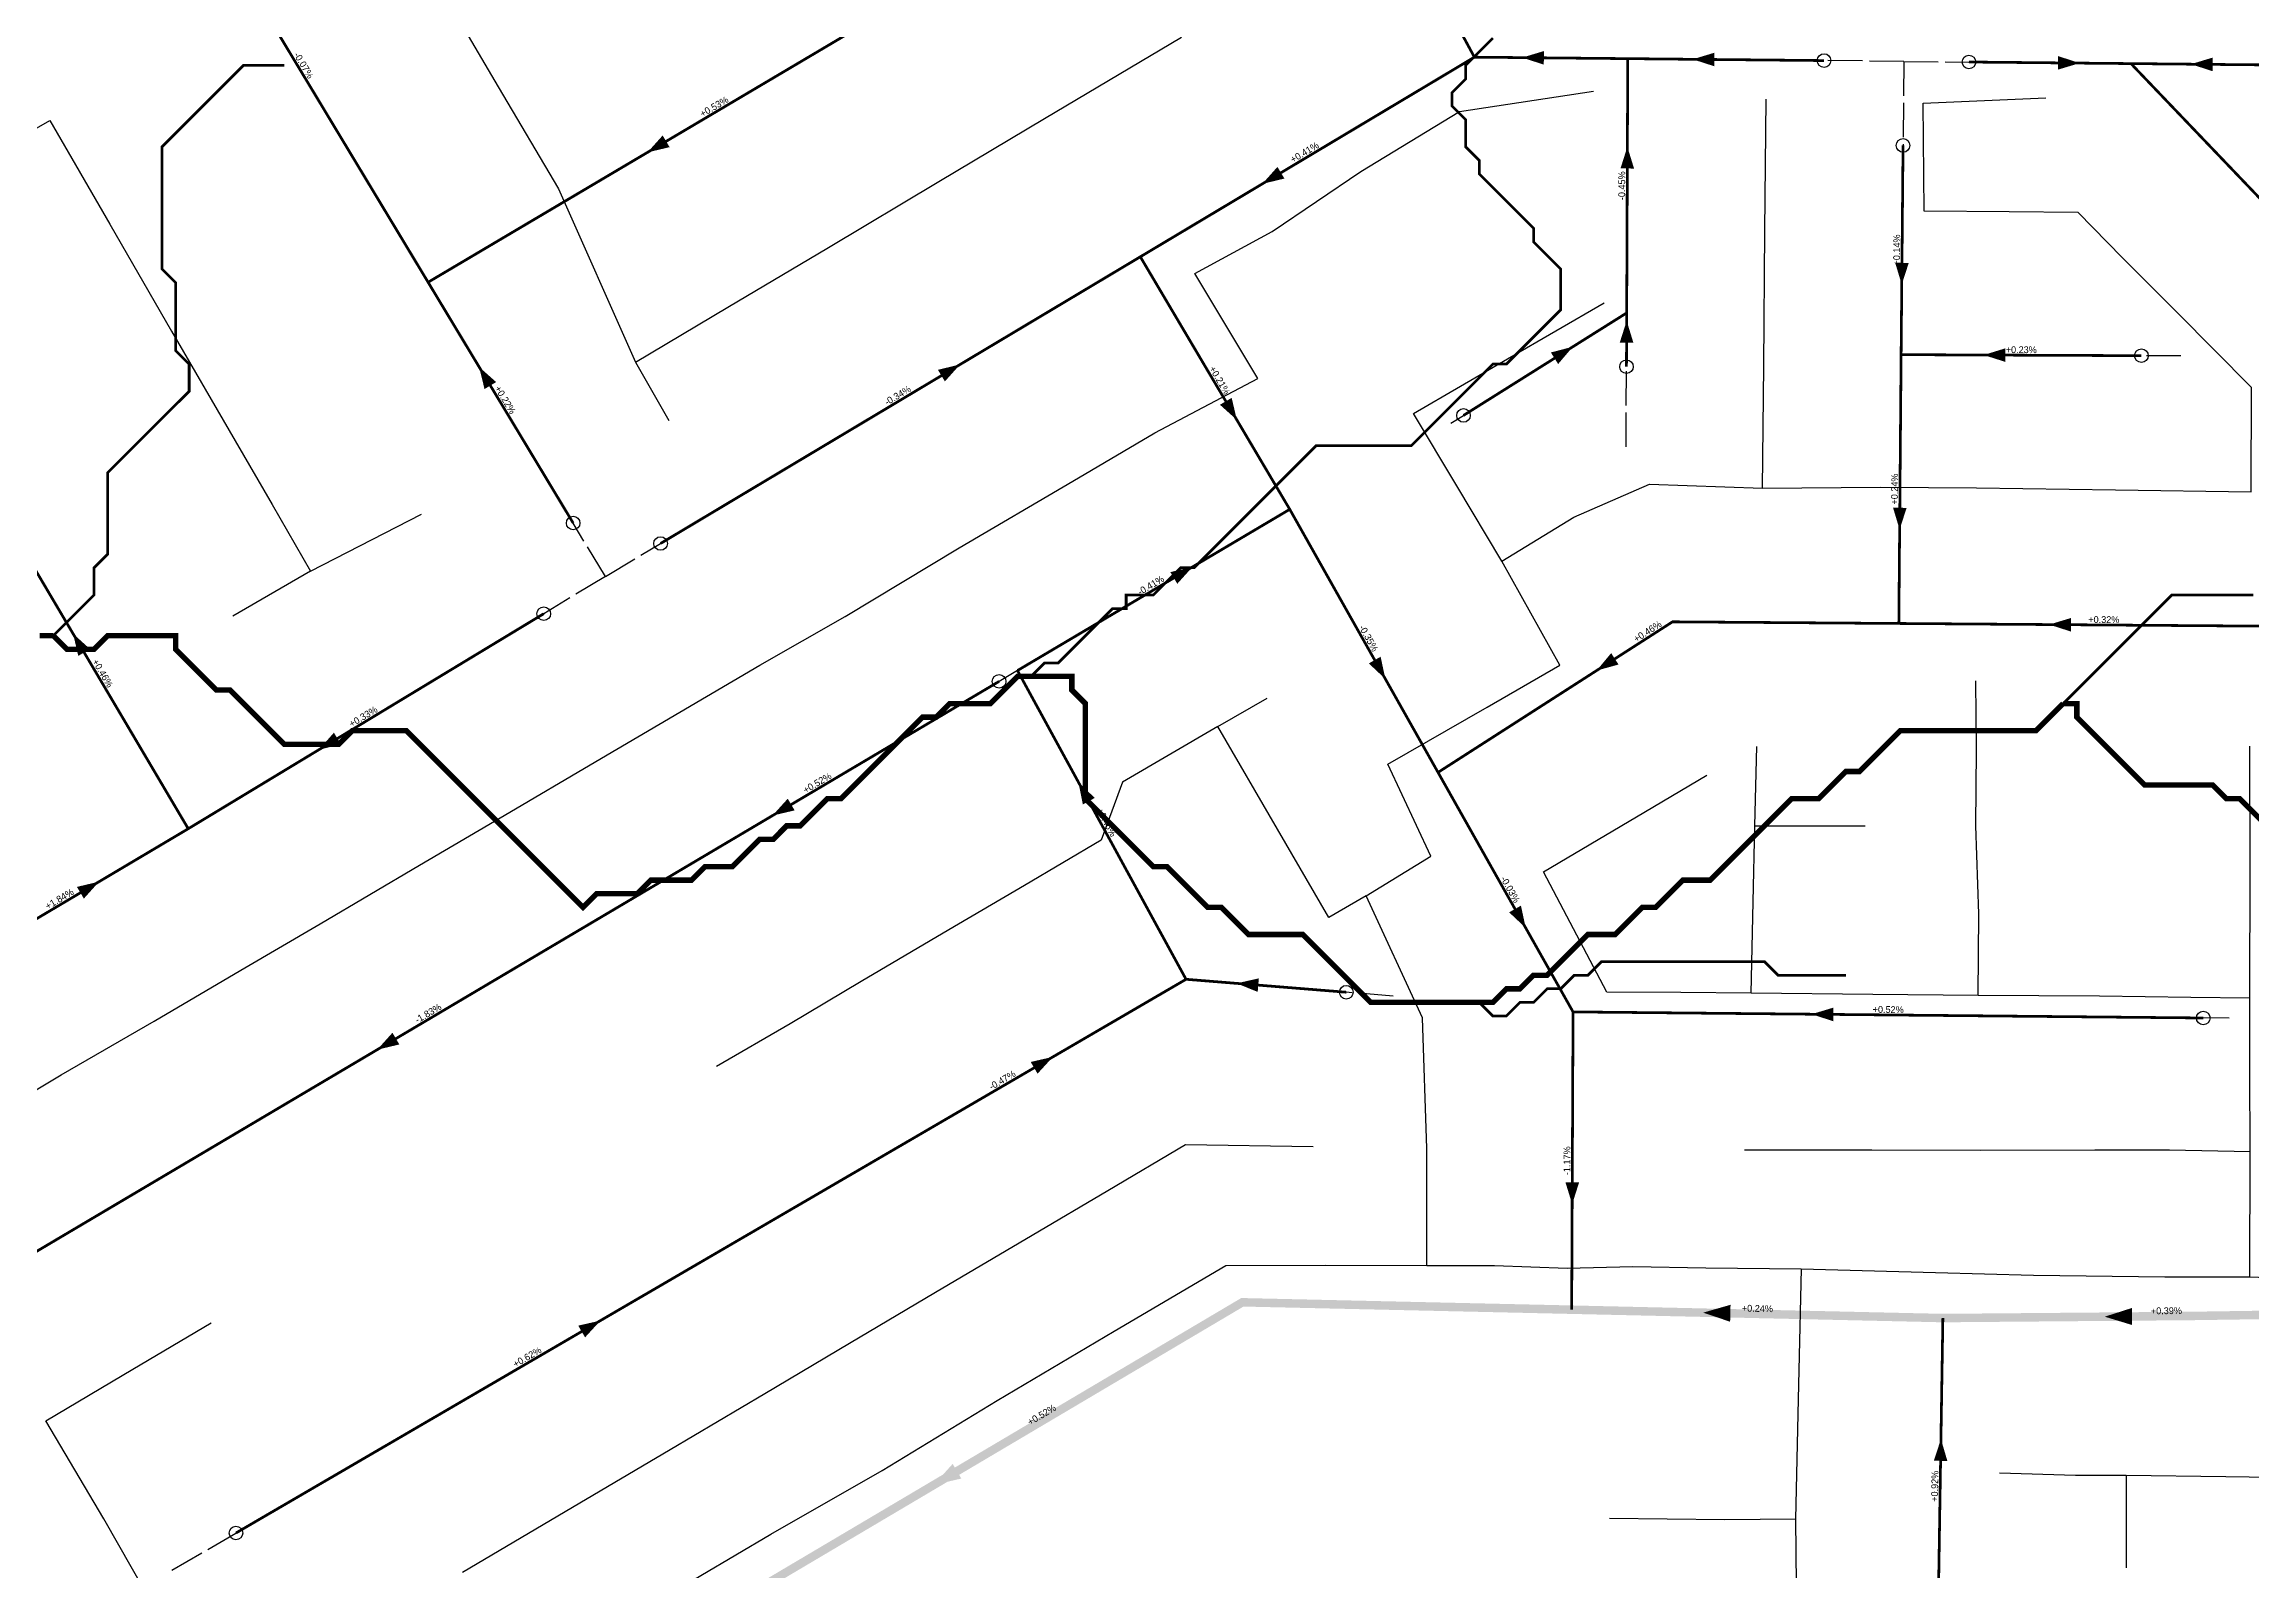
# Model space of a CAD drawing. Header units: metres. Extents: x 442821 to 452274, y 2561971 to 2571293.
# Drawn here: x 446233 to 446883, y 2566701 to 2567151 of the extents above; entities that cross this region are included whole.
import ezdxf
from ezdxf.enums import TextEntityAlignment as Align

# ---------------------------------------------------------------- set-up
doc = ezdxf.new("R2010")
doc.units = ezdxf.units.M
doc.header["$LTSCALE"] = 8
doc.linetypes.add('DASHDOT', pattern=[3.556, 2.54, -0.508, 0, -0.508])
doc.linetypes.add('DASHED', pattern=[1.524, 1.27, -0.254])
for name, color, linetype in [('A_ARROWS', 7, 'Continuous'), ('A_BUILT_2006', 252, 'Continuous'), ('A_GRADIENT', 8, 'Continuous'), ('A_HEAD_GAP', 8, 'Continuous'), ('A_HEADS', 8, 'Continuous'), ('A_STREAMS', 5, 'Continuous')]:
    doc.layers.add(name, color=color, linetype=linetype)

msp = doc.modelspace()

# ---------------------------------------------------------------- linework, layer by layer
at = {"layer": 'A_ARROWS', "color": 2}
for points in [[(446668.06, 2567146.64), (446674.48, 2567148.58), (446674.44, 2567144.58)], [(446718.3, 2567146.15), (446724.71, 2567148.09), (446724.68, 2567144.09)], [(446832.32, 2567145.03), (446825.9, 2567143.1), (446825.94, 2567147.09)], [(446865.06, 2567144.71), (446871.48, 2567146.65), (446871.44, 2567142.65)], [(446410.38, 2567118.72), (446414.87, 2567123.7), (446416.91, 2567120.26)], [(446591.51, 2567109.44), (446595.97, 2567114.44), (446598.03, 2567111.01)], [(446699.06, 2567120.37), (446701.03, 2567113.97), (446697.03, 2567113.98)], [(446779.89, 2567079.78), (446777.95, 2567086.2), (446781.95, 2567086.16)], [(446698.85, 2567069.09), (446700.82, 2567062.68), (446696.82, 2567062.69)], [(446360.8, 2567055.5), (446365.82, 2567051.05), (446362.39, 2567048.99)], [(446502.48, 2567056.23), (446498.01, 2567051.23), (446495.96, 2567054.66)], [(446683.02, 2567061.47), (446678.66, 2567056.37), (446676.53, 2567059.76)], [(446804.02, 2567059.02), (446810.42, 2567060.99), (446810.41, 2567056.99)], [(446584.02, 2567039.87), (446579.04, 2567044.36), (446582.49, 2567046.4)], [(446779.26, 2567007.6), (446777.32, 2567014.02), (446781.32, 2567013.98)], [(446570.96, 2566996.59), (446566.47, 2566991.61), (446564.43, 2566995.05)], [(446823.33, 2566979.59), (446829.75, 2566981.54), (446829.72, 2566977.54)], [(446241.19, 2566976.89), (446246.16, 2566972.4), (446242.72, 2566970.36)], [(446689.99, 2566966.04), (446694.29, 2566971.18), (446696.45, 2566967.82)], [(446627.77, 2566963.56), (446622.89, 2566968.15), (446626.37, 2566970.12)], [(446313.58, 2566942.71), (446318.02, 2566947.74), (446320.09, 2566944.32)], [(446537.34, 2566933.17), (446542.16, 2566928.51), (446538.65, 2566926.6)], [(446447.22, 2566923.31), (446451.71, 2566928.29), (446453.75, 2566924.85)], [(446248.85, 2566903.85), (446244.36, 2566898.86), (446242.32, 2566902.3)], [(446669.11, 2566890.21), (446664.23, 2566894.81), (446667.71, 2566896.77)], [(446583.94, 2566873.88), (446590.49, 2566875.36), (446590.16, 2566871.37)], [(446753.32, 2566864.79), (446759.74, 2566866.73), (446759.7, 2566862.73)], [(446330.77, 2566854.33), (446335.26, 2566859.32), (446337.3, 2566855.88)], [(446529.83, 2566852.22), (446525.31, 2566847.27), (446523.3, 2566850.72)], [(446682.8, 2566808.82), (446680.83, 2566815.23), (446684.83, 2566815.22)], [(446721.39, 2566776.86), (446729.45, 2566779.17), (446729.33, 2566774.18)], [(446839.69, 2566775.67), (446847.67, 2566778.23), (446847.71, 2566773.23)], [(446396.54, 2566774.52), (446392.01, 2566769.57), (446390, 2566773.03)], [(446791.43, 2566739.59), (446793.33, 2566733.16), (446789.33, 2566733.23)], [(446494.68, 2566726.06), (446500.29, 2566732.29), (446502.84, 2566727.99)]]:
    msp.add_solid(points, dxfattribs=at)
at = {"layer": 'A_BUILT_2006', "color": 252}
for points in [[(446350.7, 2567164.88), (446366.38, 2567138.05)], [(446549.32, 2567141.73), (446567.68, 2567152.66)], [(446527.39, 2567128.67), (446549.32, 2567141.73)], [(446366.38, 2567138.05), (446384.22, 2567107.97)], [(446649.64, 2567130.74), (446689.1, 2567136.73)], [(446739.58, 2567095.64), (446739.94, 2567134.36)], [(446786.19, 2567133.2), (446822.37, 2567134.84)], [(446205.56, 2567111.59), (446234.38, 2567128.09)], [(446234.38, 2567128.09), (446252.05, 2567097.53)], [(446496.23, 2567110.12), (446527.39, 2567128.67)], [(446620.54, 2567113.05), (446649.64, 2567130.74)], [(446786.47, 2567101.36), (446786.19, 2567133.2)], [(446384.22, 2567107.97), (446406.84, 2567056.89)], [(446463.7, 2567090.74), (446496.23, 2567110.12)], [(446594.45, 2567095.41), (446620.54, 2567113.05)], [(446811.53, 2567101.17), (446786.47, 2567101.36)], [(446831.83, 2567101.01), (446811.53, 2567101.17)], [(446844.84, 2567087.77), (446831.83, 2567101.01)], [(446252.05, 2567097.53), (446270.14, 2567066.07)], [(446571.64, 2567083.01), (446594.45, 2567095.41)], [(446739.29, 2567055.69), (446739.58, 2567095.64)], [(446434.06, 2567073.1), (446463.7, 2567090.74)], [(446590.2, 2567052.06), (446571.64, 2567083.01)], [(446861.07, 2567071.51), (446844.84, 2567087.77)], [(446406.84, 2567056.89), (446434.06, 2567073.1)], [(446663.73, 2567057.87), (446692.19, 2567074.43)], [(446882.94, 2567049.45), (446861.07, 2567071.51)], [(446270.14, 2567066.07), (446288.96, 2567033.71)], [(446406.84, 2567056.89), (446416.73, 2567039.76)], [(446636.03, 2567041.76), (446663.73, 2567057.87)], [(446738.89, 2567019.8), (446739.29, 2567055.69)], [(446559.83, 2567036.05), (446590.2, 2567052.06)], [(446882.83, 2567018.66), (446882.94, 2567049.45)], [(446535.67, 2567021.84), (446559.83, 2567036.05)], [(446648.78, 2567020.45), (446636.03, 2567041.76)], [(446288.96, 2567033.71), (446299.8, 2567014.97)], [(446502.26, 2567002.19), (446535.67, 2567021.84)], [(446662.09, 2566998.23), (446648.78, 2567020.45)], [(446683.3, 2567011.27), (446705.53, 2567020.99)], [(446705.53, 2567020.99), (446738.89, 2567019.8)], [(446738.89, 2567019.8), (446773.6, 2567020.1)], [(446773.6, 2567020.1), (446801.9, 2567019.92)], [(446801.9, 2567019.92), (446842.86, 2567019.29)], [(446842.86, 2567019.29), (446882.83, 2567018.66)], [(446299.8, 2567014.97), (446311.15, 2566995.35)], [(446311.15, 2566995.35), (446343.79, 2567012.15)], [(446662.09, 2566998.23), (446683.3, 2567011.27)], [(446468.67, 2566982), (446502.26, 2567002.19)], [(446679.19, 2566967.67), (446662.09, 2566998.23)], [(446311.15, 2566995.35), (446288.28, 2566982.07)], [(446443.54, 2566967.66), (446468.67, 2566982)], [(446419.94, 2566953.79), (446443.54, 2566967.66)], [(446657.73, 2566955.27), (446679.19, 2566967.67)], [(446578.45, 2566949.52), (446592.91, 2566957.95)], [(446801.93, 2566942.58), (446801.74, 2566963)], [(446395.22, 2566939.25), (446419.94, 2566953.79)], [(446628.51, 2566938.49), (446657.73, 2566955.27)], [(446578.45, 2566949.52), (446550.34, 2566933.13)], [(446596.01, 2566919.28), (446578.45, 2566949.52)], [(446368.14, 2566923.33), (446395.22, 2566939.25)], [(446641.16, 2566911.4), (446628.51, 2566938.49)], [(446736.64, 2566920.33), (446737.21, 2566943.71)], [(446801.69, 2566920.33), (446801.93, 2566942.58)], [(446882.5, 2566908.16), (446882.47, 2566943.72)], [(446550.34, 2566933.13), (446544.07, 2566916.05)], [(446701.74, 2566922.99), (446722.51, 2566935.2)], [(446343.19, 2566908.66), (446368.14, 2566923.33)], [(446611.08, 2566893.33), (446596.01, 2566919.28)], [(446674.34, 2566906.79), (446701.74, 2566922.99)], [(446736.14, 2566897.89), (446736.64, 2566920.33)], [(446736.64, 2566920.33), (446769.12, 2566920.33)], [(446802.6, 2566894.36), (446801.69, 2566920.33)], [(446544.07, 2566916.05), (446521.44, 2566902.74)], [(446313.94, 2566891.46), (446343.19, 2566908.66)], [(446622.13, 2566899.67), (446641.16, 2566911.4)], [(446692.96, 2566871.28), (446674.34, 2566906.79)], [(446882.47, 2566869.51), (446882.5, 2566908.16)], [(446521.44, 2566902.74), (446499.16, 2566889.63)], [(446622.13, 2566899.67), (446611.08, 2566893.33)], [(446638.69, 2566863.7), (446622.13, 2566899.67)], [(446735.52, 2566871), (446736.14, 2566897.89)], [(446802.36, 2566870.32), (446802.6, 2566894.36)], [(446290.64, 2566877.76), (446313.94, 2566891.46)], [(446499.16, 2566889.63), (446473.31, 2566874.43)], [(446265.08, 2566862.73), (446290.64, 2566877.76)], [(446473.31, 2566874.43), (446452.38, 2566861.91)], [(446714.79, 2566871.21), (446692.96, 2566871.28)], [(446735.52, 2566871), (446714.79, 2566871.21)], [(446771.35, 2566870.63), (446735.52, 2566871)], [(446802.36, 2566870.32), (446771.35, 2566870.63)], [(446838.1, 2566870.14), (446802.36, 2566870.32)], [(446865, 2566869.69), (446838.1, 2566870.14)], [(446882.47, 2566869.51), (446865, 2566869.69)], [(446882.47, 2566848.24), (446882.47, 2566869.51)], [(446237.7, 2566846.96), (446265.08, 2566862.73)], [(446452.38, 2566861.91), (446430.68, 2566849.34)], [(446639.94, 2566825.27), (446638.69, 2566863.7)], [(446882.48, 2566824.2), (446882.47, 2566848.24)], [(446207.46, 2566828.85), (446237.7, 2566846.96)], [(446546.04, 2566812.89), (446568.91, 2566826.41)], [(446568.91, 2566826.41), (446606.53, 2566825.81)], [(446639.94, 2566790.79), (446639.94, 2566825.27)], [(446771.11, 2566824.7), (446733.54, 2566824.76)], [(446803.06, 2566824.63), (446771.11, 2566824.7)], [(446836.74, 2566824.76), (446803.06, 2566824.63)], [(446858.79, 2566824.76), (446836.74, 2566824.76)], [(446882.48, 2566824.2), (446858.79, 2566824.76)], [(446882.47, 2566787.43), (446882.48, 2566824.2)], [(446523.71, 2566799.67), (446546.04, 2566812.89)], [(446495.29, 2566782.86), (446523.71, 2566799.67)], [(446547.91, 2566771.42), (446580.8, 2566790.79)], [(446580.8, 2566790.79), (446610.14, 2566790.85)], [(446610.14, 2566790.85), (446639.94, 2566790.79)], [(446639.94, 2566790.79), (446659.93, 2566790.79)], [(446659.93, 2566790.79), (446681.35, 2566789.97)], [(446681.35, 2566789.97), (446700.7, 2566790.5)], [(446700.7, 2566790.5), (446722.21, 2566790.02)], [(446722.21, 2566790.02), (446750.22, 2566789.74)], [(446750.22, 2566789.74), (446749.38, 2566751.4)], [(446750.22, 2566789.74), (446789.81, 2566788.7)], [(446469.91, 2566767.84), (446495.29, 2566782.86)], [(446789.81, 2566788.7), (446818.65, 2566787.89)], [(446818.65, 2566787.89), (446857.42, 2566787.43)], [(446857.42, 2566787.43), (446882.47, 2566787.43)], [(446882.47, 2566787.43), (446915.63, 2566786.09)], [(446258.76, 2566760.16), (446281.88, 2566773.88)], [(446513.36, 2566750.93), (446547.91, 2566771.42)], [(446444.92, 2566753.06), (446469.91, 2566767.84)], [(446233.19, 2566745), (446258.76, 2566760.16)], [(446417.07, 2566736.58), (446444.92, 2566753.06)], [(446479.5, 2566730.39), (446513.36, 2566750.93)], [(446749.38, 2566751.4), (446748.6, 2566716.05)], [(446250.26, 2566716.14), (446233.19, 2566745)], [(446388.32, 2566719.57), (446417.07, 2566736.58)], [(446446.78, 2566711.61), (446479.5, 2566730.39)], [(446831.09, 2566728.89), (446808.69, 2566729.55)], [(446846.04, 2566728.9), (446831.09, 2566728.89)], [(446846.04, 2566728.9), (446845.97, 2566701.7)], [(446875.38, 2566728.49), (446846.04, 2566728.9)], [(446896.08, 2566728.16), (446875.38, 2566728.49)], [(446355.89, 2566700.38), (446388.32, 2566719.57)], [(446271.54, 2566678.72), (446250.26, 2566716.14)], [(446415.76, 2566693.34), (446446.78, 2566711.61)], [(446727.75, 2566715.78), (446693.75, 2566716.2)], [(446748.6, 2566716.05), (446727.75, 2566715.78)], [(446748.6, 2566716.05), (446748.87, 2566687.05)]]:
    msp.add_lwpolyline(points, dxfattribs=at)
at = {"layer": 'A_HEAD_GAP', "color": 8, "linetype": 'DASHED'}
for points in [[(446780.5, 2567145.54), (446756.99, 2567145.77)], [(446780.5, 2567145.54), (446780.27, 2567120.77)], [(446780.5, 2567145.54), (446799.68, 2567145.35)], [(446698.7, 2567031.94), (446698.79, 2567055.58)], [(446862.1, 2567058.77), (446850.49, 2567058.82)], [(446647.1, 2567038.91), (446650.78, 2567041.22)], [(446397.98, 2566993.77), (446388.51, 2567009.5)], [(446397.98, 2566993.77), (446414.25, 2567003.49)], [(446397.98, 2566993.77), (446379.84, 2566982.8)], [(446519.39, 2566966.05), (446513.98, 2566962.85)], [(446630.1, 2566870.15), (446616.25, 2566871.27)], [(446876.37, 2566863.6), (446868.7, 2566863.68)], [(446270.31, 2566700.94), (446289.16, 2566711.93)]]:
    msp.add_lwpolyline(points, dxfattribs=at)
at = {"layer": 'A_HEADS', "color": 2}
for centre in [(446756.99, 2567145.77), (446799.68, 2567145.35), (446780.27, 2567120.77), (446698.79, 2567055.58), (446850.49, 2567058.82), (446650.78, 2567041.22), (446388.51, 2567009.5), (446414.25, 2567003.49), (446379.84, 2566982.8), (446513.98, 2566962.85), (446616.25, 2566871.27), (446868.7, 2566863.68), (446289.16, 2566711.93)]:
    msp.add_circle(centre, 2, dxfattribs=at)
at = {"layer": 'A_SECONDARY_HEADER', "color": 2, "const_width": 2.5}
msp.add_lwpolyline([(446682.65, 2566777.73), (446585.64, 2566779.91), (446385.54, 2566661.45)], dxfattribs=at)
at = {"layer": 'A_SECONDARY_HEADER', "color": 2, "linetype": 'DASHED', "const_width": 2.5}
for points in [[(446792, 2566775.26), (446682.65, 2566777.73)], [(446923.71, 2566776.75), (446866.01, 2566775.89), (446792, 2566775.26)]]:
    msp.add_lwpolyline(points, dxfattribs=at)
at = {"layer": 'A_SECONDARY_MAIN', "color": 2, "linetype": 'DASHED', "const_width": 0.8}
for points in [[(446629.47, 2567222.34), (446628.69, 2567193.66), (446653.99, 2567146.78)], [(446345.77, 2567080.46), (446269.76, 2567206.64)], [(446653.99, 2567146.78), (446555.58, 2567087.96)], [(446699.17, 2567146.34), (446653.99, 2567146.78)], [(446555.58, 2567087.96), (446599.6, 2567013.55)], [(446698.79, 2567055.58), (446698.86, 2567071.42)], [(446779.7, 2567059.12), (446779.03, 2566979.92)], [(446850.49, 2567058.82), (446779.7, 2567059.12)], [(446275.11, 2566919.44), (446221.96, 2567009.45)], [(446779.03, 2566979.92), (446712.36, 2566980.41), (446643.28, 2566936.04)], [(446569.05, 2566875.08), (446519.39, 2566966.05)], [(446643.28, 2566936.04), (446683.06, 2566865.47)], [(446616.25, 2566871.27), (446569.05, 2566875.08)]]:
    msp.add_lwpolyline(points, dxfattribs=at)
at = {"layer": 'A_SECONDARY_MAIN', "color": 2, "linetype": 'DASHDOT', "const_width": 0.8}
for points in [[(446698.86, 2567071.42), (446699.17, 2567146.34)], [(446799.68, 2567145.35), (446847.41, 2567144.88)], [(446847.41, 2567144.88), (446926.22, 2567062.44)], [(446414.25, 2567003.49), (446555.58, 2567087.96)], [(446650.78, 2567041.22), (446698.86, 2567071.42)], [(446519.39, 2566966.05), (446599.6, 2567013.55)], [(446599.6, 2567013.55), (446643.28, 2566936.04)], [(446408.46, 2566900.34), (446284.72, 2566827.06)], [(446462.36, 2566812.89), (446569.05, 2566875.08)], [(446683.06, 2566865.47), (446682.65, 2566777.73)]]:
    msp.add_lwpolyline(points, dxfattribs=at)
at = {"layer": 'A_SECONDARY_MAIN', "color": 2, "const_width": 0.8}
for points in [[(446868.7, 2566863.68), (446683.06, 2566865.47)], [(446284.72, 2566827.06), (446173.78, 2566761.35)], [(446289.16, 2566711.93), (446462.36, 2566812.89)]]:
    msp.add_lwpolyline(points, dxfattribs=at)
at = {"layer": 'A_SECONDARY_MAIN_BRANCH', "color": 2, "const_width": 0.8}
for points in [[(446515.92, 2567181.19), (446345.77, 2567080.46)], [(446756.99, 2567145.77), (446699.17, 2567146.34)], [(446513.98, 2566962.85), (446408.46, 2566900.34)], [(446200.85, 2566875.35), (446275.11, 2566919.44)], [(446790.42, 2566676.09), (446792, 2566775.26)]]:
    msp.add_lwpolyline(points, dxfattribs=at)
at = {"layer": 'A_SECONDARY_MAIN_BRANCH', "color": 2, "linetype": 'DASHED', "const_width": 0.8}
for points in [[(446901.55, 2567144.35), (446847.41, 2567144.88)], [(446780.27, 2567120.77), (446779.7, 2567059.12)], [(446388.51, 2567009.5), (446345.77, 2567080.46)], [(446379.84, 2566982.8), (446275.11, 2566919.44)], [(446899.79, 2566979.03), (446779.03, 2566979.92)]]:
    msp.add_lwpolyline(points, dxfattribs=at)
at = {"layer": 'A_STREAMS', "color": 5}
for points, const_width in [([(446659.43, 2567152.38), (446655.43, 2567148.38), (446651.43, 2567144.37), (446651.43, 2567140.37), (446647.43, 2567136.37), (446647.43, 2567132.37), (446651.43, 2567128.37), (446651.43, 2567124.37), (446651.43, 2567120.37), (446655.43, 2567116.36), (446655.43, 2567112.36), (446659.43, 2567108.36), (446663.43, 2567104.36), (446667.43, 2567100.36), (446671.43, 2567096.36), (446671.43, 2567092.36), (446675.43, 2567088.35), (446679.43, 2567084.35), (446679.43, 2567080.35), (446679.43, 2567076.35), (446679.43, 2567072.35), (446675.43, 2567068.35), (446671.43, 2567064.35), (446667.43, 2567060.34), (446663.43, 2567056.34), (446659.43, 2567056.34), (446655.43, 2567052.34), (446651.43, 2567048.34), (446647.43, 2567044.34), (446643.43, 2567040.34), (446639.43, 2567036.34), (446635.43, 2567032.33), (446631.42, 2567032.33), (446627.42, 2567032.33), (446623.42, 2567032.33), (446619.42, 2567032.33), (446615.42, 2567032.33), (446611.42, 2567032.33), (446607.42, 2567032.33), (446603.42, 2567028.33), (446599.42, 2567024.33), (446595.42, 2567020.33), (446591.42, 2567016.33), (446587.42, 2567012.33), (446583.42, 2567008.33), (446579.42, 2567004.32), (446575.42, 2567000.32), (446571.42, 2566996.32), (446567.42, 2566996.32), (446563.42, 2566992.32), (446559.41, 2566988.32), (446555.41, 2566988.32), (446551.41, 2566988.32), (446551.41, 2566984.32), (446547.41, 2566984.32), (446543.41, 2566980.32), (446539.41, 2566976.32), (446535.41, 2566972.31), (446531.41, 2566968.31), (446527.41, 2566968.31), (446523.41, 2566964.31)], 0.8), ([(446303.38, 2567144.37), (446299.38, 2567144.37), (446295.38, 2567144.37), (446291.38, 2567144.37), (446287.38, 2567140.37), (446283.38, 2567136.37), (446279.38, 2567132.37), (446275.38, 2567128.37), (446271.38, 2567124.37), (446267.37, 2567120.37), (446267.37, 2567116.36), (446267.37, 2567112.36), (446267.37, 2567108.36), (446267.37, 2567104.36), (446267.37, 2567100.36), (446267.37, 2567096.36), (446267.37, 2567092.36), (446267.37, 2567088.35), (446267.37, 2567084.35), (446271.38, 2567080.35), (446271.38, 2567076.35), (446271.38, 2567072.35), (446271.38, 2567068.35), (446271.38, 2567064.35), (446271.38, 2567060.34), (446275.38, 2567056.34), (446275.38, 2567052.34), (446275.38, 2567048.34), (446271.38, 2567044.34), (446267.37, 2567040.34), (446263.37, 2567036.34), (446259.37, 2567032.33), (446255.37, 2567028.33), (446251.37, 2567024.33), (446251.37, 2567020.33), (446251.37, 2567016.33), (446251.37, 2567012.33), (446251.37, 2567008.33), (446251.37, 2567004.32), (446251.37, 2567000.32), (446247.37, 2566996.32), (446247.37, 2566992.32), (446247.37, 2566988.32), (446243.37, 2566984.32), (446239.37, 2566980.32), (446235.37, 2566976.32)], 0.8), ([(446883.46, 2566988.32), (446879.46, 2566988.32), (446875.46, 2566988.32), (446871.46, 2566988.32), (446867.46, 2566988.32), (446863.46, 2566988.32), (446859.46, 2566988.32), (446855.46, 2566984.32), (446851.46, 2566980.32), (446847.45, 2566976.32), (446843.45, 2566972.31), (446839.45, 2566968.31), (446835.45, 2566964.31), (446831.45, 2566960.31), (446827.45, 2566956.31)], 0.8), ([(446235.37, 2566976.32), (446231.37, 2566976.32)], 1.6), ([(446523.41, 2566964.31), (446519.41, 2566964.31), (446515.41, 2566960.31), (446511.41, 2566956.31), (446507.41, 2566956.31), (446503.41, 2566956.31), (446499.41, 2566956.31), (446495.41, 2566952.31), (446491.41, 2566952.31), (446487.4, 2566948.31), (446483.4, 2566944.3), (446479.4, 2566940.3), (446475.4, 2566936.3), (446471.4, 2566932.3), (446467.4, 2566928.3), (446463.4, 2566928.3), (446459.4, 2566924.3), (446455.4, 2566920.3), (446451.4, 2566920.3), (446447.4, 2566916.29), (446443.4, 2566916.29), (446439.4, 2566912.29), (446435.4, 2566908.29), (446431.4, 2566908.29), (446427.4, 2566908.29), (446423.4, 2566904.29), (446419.4, 2566904.29), (446415.4, 2566904.29), (446411.39, 2566904.29), (446407.39, 2566900.29), (446403.39, 2566900.29), (446399.39, 2566900.29), (446395.39, 2566900.29), (446391.39, 2566896.29), (446387.39, 2566900.29), (446383.39, 2566904.29), (446379.39, 2566908.29), (446375.39, 2566912.29), (446371.39, 2566916.29), (446367.39, 2566920.3), (446363.39, 2566924.3), (446359.39, 2566928.3), (446355.39, 2566932.3), (446351.39, 2566936.3), (446347.39, 2566940.3), (446343.39, 2566944.3), (446339.38, 2566948.31), (446335.38, 2566948.31), (446331.38, 2566948.31), (446327.38, 2566948.31), (446323.38, 2566948.31), (446319.38, 2566944.3), (446315.38, 2566944.3), (446311.38, 2566944.3), (446307.38, 2566944.3), (446303.38, 2566944.3), (446299.38, 2566948.31), (446295.38, 2566952.31), (446291.38, 2566956.31), (446287.38, 2566960.31), (446283.38, 2566960.31), (446279.38, 2566964.31), (446275.38, 2566968.31), (446271.38, 2566972.31), (446271.38, 2566976.32), (446267.37, 2566976.32), (446263.37, 2566976.32), (446259.37, 2566976.32), (446255.37, 2566976.32), (446251.37, 2566976.32), (446247.37, 2566972.31), (446243.37, 2566972.31), (446239.37, 2566972.31), (446235.37, 2566976.32)], 1.6), ([(446655.43, 2566868.28), (446651.43, 2566868.28), (446647.43, 2566868.28), (446643.43, 2566868.28), (446639.43, 2566868.28), (446635.43, 2566868.28), (446631.42, 2566868.28), (446627.42, 2566868.28), (446623.42, 2566868.28), (446619.42, 2566872.28), (446615.42, 2566876.28), (446611.42, 2566880.28), (446607.42, 2566884.28), (446603.42, 2566888.28), (446599.42, 2566888.28), (446595.42, 2566888.28), (446591.42, 2566888.28), (446587.42, 2566888.28), (446583.42, 2566892.29), (446579.42, 2566896.29), (446575.42, 2566896.29), (446571.42, 2566900.29), (446567.42, 2566904.29), (446563.42, 2566908.29), (446559.41, 2566908.29), (446555.41, 2566912.29), (446551.41, 2566916.29), (446547.41, 2566920.3), (446543.41, 2566924.3), (446539.41, 2566928.3), (446539.41, 2566932.3), (446539.41, 2566936.3), (446539.41, 2566940.3), (446539.41, 2566944.3), (446539.41, 2566948.31), (446539.41, 2566952.31), (446539.41, 2566956.31), (446535.41, 2566960.31), (446535.41, 2566964.31), (446531.41, 2566964.31), (446527.41, 2566964.31), (446523.41, 2566964.31)], 1.6), ([(446827.45, 2566956.31), (446823.45, 2566952.31), (446819.45, 2566948.31), (446815.45, 2566948.31), (446811.45, 2566948.31), (446807.45, 2566948.31), (446803.45, 2566948.31), (446799.45, 2566948.31), (446795.45, 2566948.31), (446791.45, 2566948.31), (446787.45, 2566948.31), (446783.45, 2566948.31), (446779.45, 2566948.31), (446775.44, 2566944.3), (446771.44, 2566940.3), (446767.44, 2566936.3), (446763.44, 2566936.3), (446759.44, 2566932.3), (446755.44, 2566928.3), (446751.44, 2566928.3), (446747.44, 2566928.3), (446743.44, 2566924.3), (446739.44, 2566920.3), (446735.44, 2566916.29), (446731.44, 2566912.29), (446727.44, 2566908.29), (446723.44, 2566904.29), (446719.44, 2566904.29), (446715.44, 2566904.29), (446711.44, 2566900.29), (446707.44, 2566896.29), (446703.43, 2566896.29), (446699.43, 2566892.29), (446695.43, 2566888.28), (446691.43, 2566888.28), (446687.43, 2566888.28), (446683.43, 2566884.28), (446679.43, 2566880.28), (446675.43, 2566876.28), (446671.43, 2566876.28), (446667.43, 2566872.28), (446663.43, 2566872.28), (446659.43, 2566868.28), (446655.43, 2566868.28)], 1.6), ([(446887.46, 2566920.3), (446883.46, 2566924.3), (446879.46, 2566928.3), (446875.46, 2566928.3), (446871.46, 2566932.3), (446867.46, 2566932.3), (446863.46, 2566932.3), (446859.46, 2566932.3), (446855.46, 2566932.3), (446851.46, 2566932.3), (446847.45, 2566936.3), (446843.45, 2566940.3), (446839.45, 2566944.3), (446835.45, 2566948.31), (446831.45, 2566952.31), (446831.45, 2566956.31), (446827.45, 2566956.31)], 1.6), ([(446763.44, 2566876.28), (446759.44, 2566876.28), (446755.44, 2566876.28), (446751.44, 2566876.28), (446747.44, 2566876.28), (446743.44, 2566876.28), (446739.44, 2566880.28), (446735.44, 2566880.28), (446731.44, 2566880.28), (446727.44, 2566880.28), (446723.44, 2566880.28), (446719.44, 2566880.28), (446715.44, 2566880.28), (446711.44, 2566880.28), (446707.44, 2566880.28), (446703.43, 2566880.28), (446699.43, 2566880.28), (446695.43, 2566880.28), (446691.43, 2566880.28), (446687.43, 2566876.28), (446683.43, 2566876.28), (446679.43, 2566872.28), (446675.43, 2566872.28), (446671.43, 2566868.28), (446667.43, 2566868.28), (446663.43, 2566864.28), (446659.43, 2566864.28), (446655.43, 2566868.28)], 0.8)]:
    msp.add_lwpolyline(points, dxfattribs=dict(at, const_width=const_width))

# ---------------------------------------------------------------- texts
at = {"layer": 'A_GRADIENT', "color": 2}
for s, rotation, p in [('-0.07%', 301.06267, (446307.76, 2567143.55)), ('+0.53%', 30.62555, (446430.84, 2567130.83)), ('+0.41%', 30.86598, (446604.78, 2567117.37)), ('-0.45%', 89.76421, (446699.01, 2567108.88)), ('+0.14%', 89.46493, (446779.99, 2567089.95)), ('+0.21%', -59.39381, (446577.59, 2567050.76)), ('+0.23%', 359.75034, (446815.09, 2567058.97)), ('+0.22%', 301.06267, (446367.14, 2567044.98)), ('-0.34%', 30.86598, (446484.91, 2567045.73)), ('+0.24%', 89.51517, (446779.36, 2567019.52)), ('-0.41%', 30.63702, (446559.49, 2566989.8)), ('-0.35%', -60.59197, (446621.44, 2566974.8)), ('+0.46%', 32.71428, (446705.87, 2566976.24)), ('+0.32%', 359.5771, (446839.41, 2566979.47)), ('+0.46%', 300.56185, (446248.54, 2566964.45)), ('+0.33%', 31.17211, (446327.48, 2566951.12)), ('+0.52%', 30.63702, (446461.22, 2566931.59)), ('+0.46%', 298.63168, (446544.22, 2566920.57)), ('+1.84%', 30.70083, (446237.98, 2566897.39)), ('-0.03%', -60.59197, (446663.17, 2566900.76)), ('-1.83%', 30.63702, (446346.59, 2566863.7)), ('+0.52%', 359.44663, (446775.88, 2566864.57)), ('-0.47%', 30.23818, (446515.71, 2566843.99)), ('-1.17%', 89.73128, (446682.86, 2566821.6)), ('+0.24%', 358.70909, (446737.33, 2566776.5)), ('+0.39%', 0.48181, (446857.86, 2566775.82)), ('+0.62%', 30.23818, (446375.76, 2566762.41)), ('+0.52%', 30.62789, (446527.34, 2566745.4)), ('+0.92%', 89.08747, (446791.21, 2566725.68))]:
    msp.add_text(s, height=2, rotation=rotation, dxfattribs=at).set_placement(p, align=Align.BOTTOM_CENTER)

doc.saveas('drawing.dxf')
